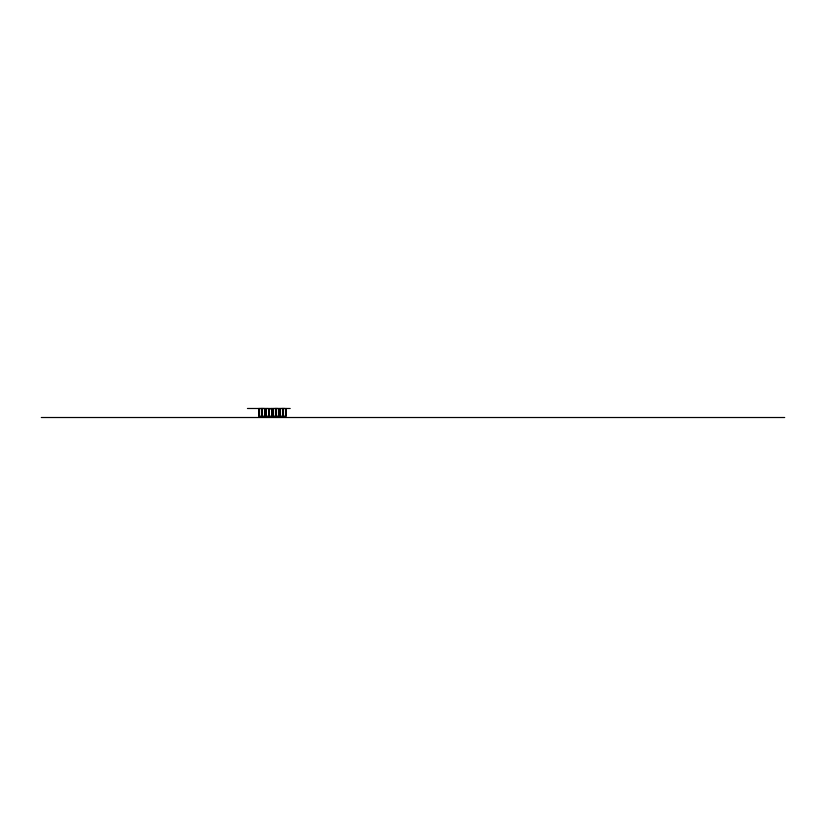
<?xml version="1.0" encoding="UTF-8"?>
<svg xmlns="http://www.w3.org/2000/svg" width="826" height="826" viewBox="0 0 826 826"><rect width="100%" height="100%" fill="white"/><g stroke="black" fill="none" stroke-linecap="round" stroke-linejoin="round"><path stroke-width="1.24" d="M247.449 408.488L290.205 408.488M270.598 408.911L267.438 408.488M261.677 412.515L262.4 412.515M268.656 412.515L269.39 412.515M275.77 412.515L276.493 412.515M282.74 412.515L283.463 412.515M265.053 416.211L265.053 408.488L265.136 416.211L259.023 416.211L259.023 408.488M41.3 417.512L784.7 417.512M286.116 408.488L286.116 416.211L280.086 416.211L280.086 408.488M285.765 408.488L285.765 416.211M284.702 408.488L281.501 408.488M283.463 408.911L283.452 416.211M283.111 408.911L283.101 416.211M282.74 408.911L282.75 416.211M280.437 408.488L280.437 416.211M279.157 408.488L279.157 416.211L273.117 416.211L273.117 408.488M278.796 408.488L278.796 416.211M277.732 408.488L274.542 408.488M276.493 408.911L276.493 416.211M276.142 408.911L276.132 416.211M276.132 408.911L276.132 412.515M275.77 408.911L275.781 416.211M273.478 408.488L273.478 416.211M272.053 408.488L272.043 416.211L265.982 416.211L266.024 408.488M271.702 408.488L271.682 416.211M269.39 408.911L269.379 416.211M269.018 408.911L269.028 416.211M268.656 408.911L268.667 416.211M266.375 408.488L266.364 416.211M264.774 408.488L264.774 416.211M264.702 408.488L264.702 416.211M263.711 408.488L260.448 408.488M262.4 408.911L262.4 416.211M262.038 408.911L262.038 416.211M261.677 408.911L261.687 416.211M259.096 408.488L259.096 416.211M259.457 416.211L259.457 408.488L259.385 416.211"/></g></svg>
